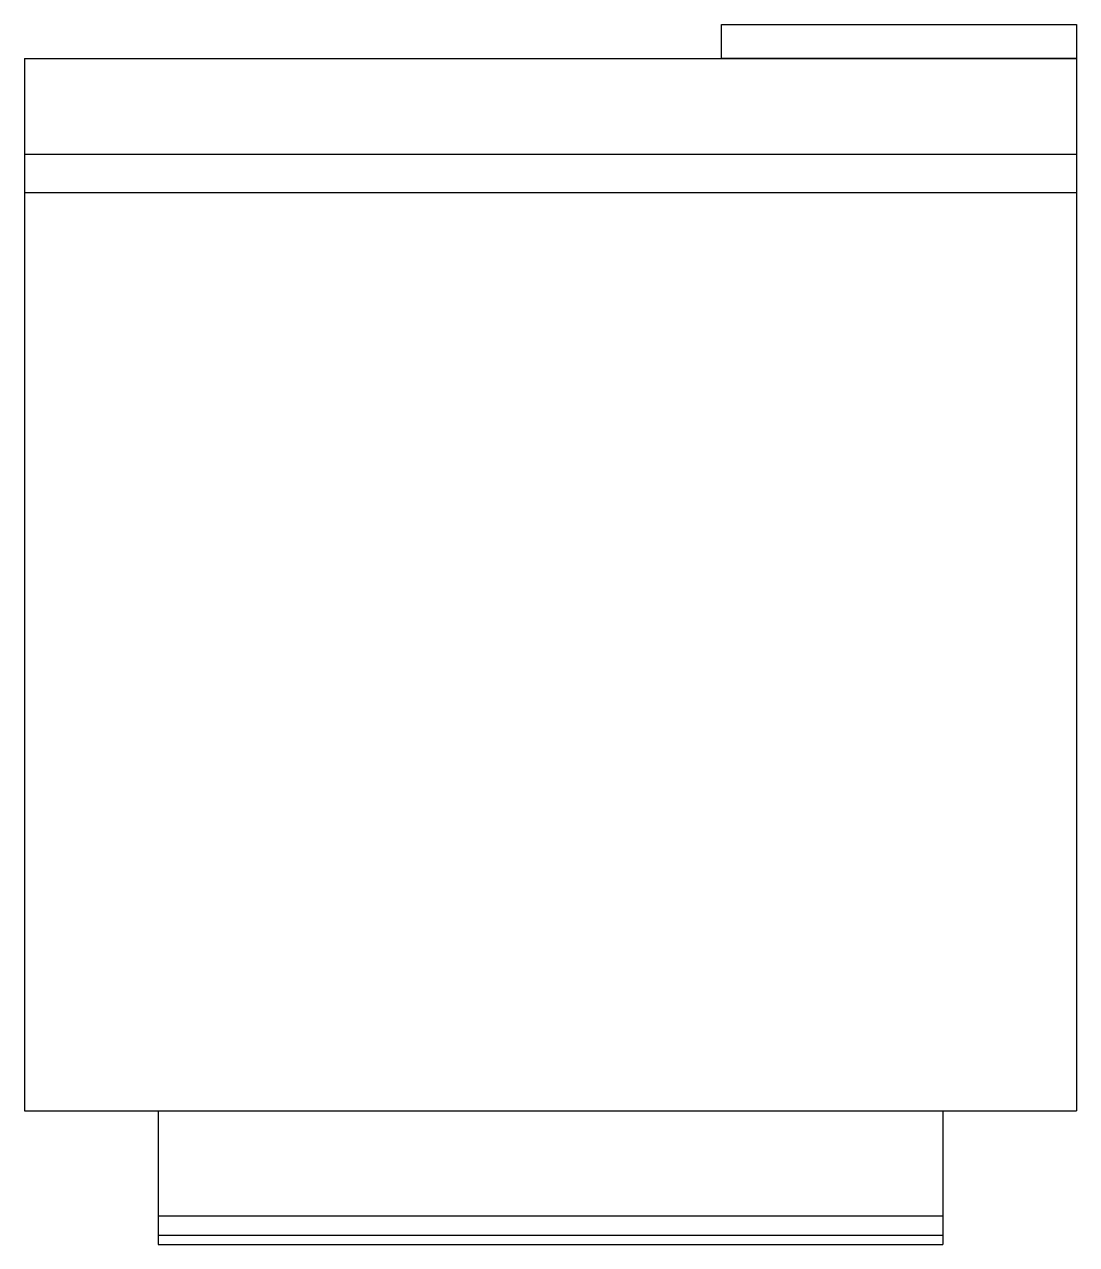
# Model space of a CAD drawing. Extents: x 2.582 to 3.132, y 12.692 to 13.329.
import ezdxf

# ---------------------------------------------------------------- set-up
doc = ezdxf.new("R2010")
doc.units = 0
doc.header["$MEASUREMENT"] = 0
doc.layers.add('MOBILIAS', color=7, linetype='CONTINUOUS')

msp = doc.modelspace()

# ---------------------------------------------------------------- linework, layer by layer
at = {"layer": 'MOBILIAS', "linetype": 'CONTINUOUS'}
for p, q in [((2.58198, 13.31164), (3.13198, 13.31164)), ((2.58198, 13.31164), (2.58198, 12.76164)), ((3.13198, 13.31164), (3.13198, 12.76164)), ((3.13198, 13.31164), (3.13198, 12.76164)), ((2.58198, 13.26164), (3.13198, 13.26164)), ((2.58198, 13.24164), (3.13198, 13.24164)), ((2.58198, 12.76164), (3.13198, 12.76164)), ((2.65198, 12.76164), (2.65198, 12.69164)), ((3.06198, 12.76164), (3.06198, 12.69164)), ((2.65198, 12.70664), (3.06198, 12.70664)), ((2.65198, 12.69664), (3.06198, 12.69664)), ((2.65198, 12.69164), (3.06198, 12.69164))]:
    msp.add_line(p, q, dxfattribs=at)
msp.add_lwpolyline([(3.13198, 13.31164), (2.94639, 13.31164), (2.94639, 13.32948), (3.13198, 13.32948)], close=True, dxfattribs=at)

doc.saveas('drawing.dxf')
